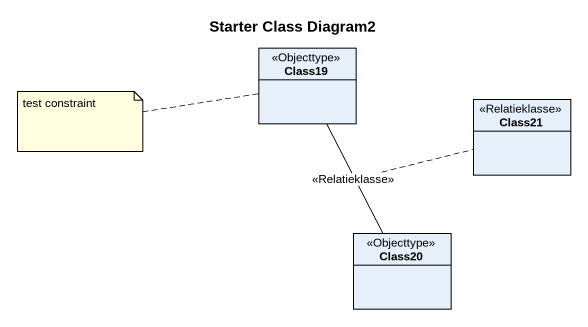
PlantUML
@startuml
title Starter Class Diagram2
hide circle
hide empty members
class Class19 <<Objecttype>>
class Class21 <<Relatieklasse>>
class Class20 <<Objecttype>>
Class19 -- Class20 : <<Relatieklasse>>
(Class19, Class20) .. Class21
note left of Class19 : test constraint
@enduml
